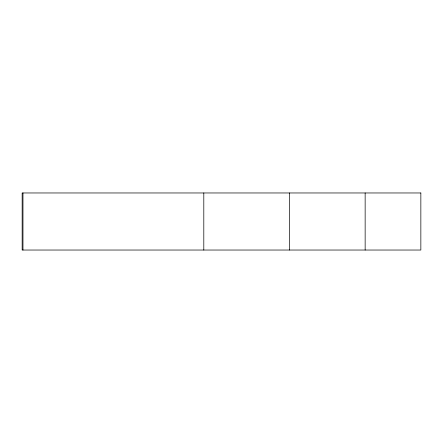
<?xml version="1.0" encoding="UTF-8"?>
<svg xmlns="http://www.w3.org/2000/svg" width="443" height="443" viewBox="0 0 443 443"><rect width="100%" height="100%" fill="white"/><g stroke="black" fill="none" stroke-linecap="round" stroke-linejoin="round"><path stroke-width="0.66" d="M365.148 192.965L365.148 250.035M289.412 192.965L289.412 250.035M203.802 192.965L203.802 250.035M22.975 192.965L22.975 250.035M420.85 192.965L22.15 192.965L22.15 250.035L420.85 250.035L420.85 192.965"/></g></svg>
